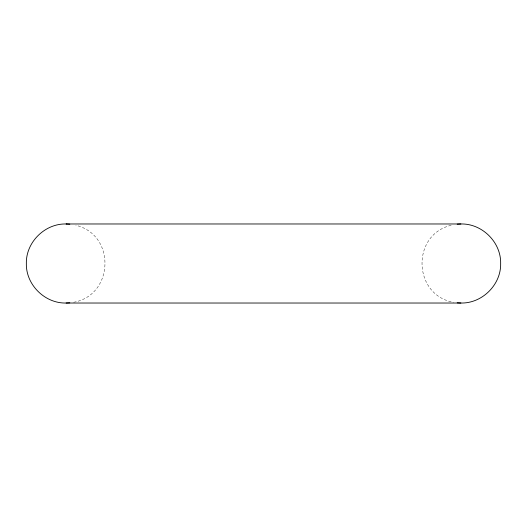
<?xml version="1.0" encoding="UTF-8"?>
<svg xmlns="http://www.w3.org/2000/svg" width="527" height="527" viewBox="0 0 527 527"><rect width="100%" height="100%" fill="white"/><g stroke="black" fill="none" stroke-linecap="round" stroke-linejoin="round"><path stroke-width="0.4" stroke-dasharray="2.63 1.98" d="M73.642 302.267C113.984 295.14 116.026 234.805 75.842 225.299M451.158 225.299C411.067 234.772 412.878 295.094 453.411 302.267"/><path stroke-width="0.79" d="M66.112 223.975C44.947 223.402 25.83 242.255 26.35 263.5C25.83 284.745 44.947 303.598 66.112 303.025L460.888 303.025C482.053 303.598 501.17 284.745 500.65 263.5C501.17 242.255 482.053 223.402 460.888 223.975L66.112 223.975L69.808 224.166M460.888 223.975L457.192 224.166M66.112 303.025L69.808 302.834M457.192 302.834L460.888 303.025"/></g></svg>
